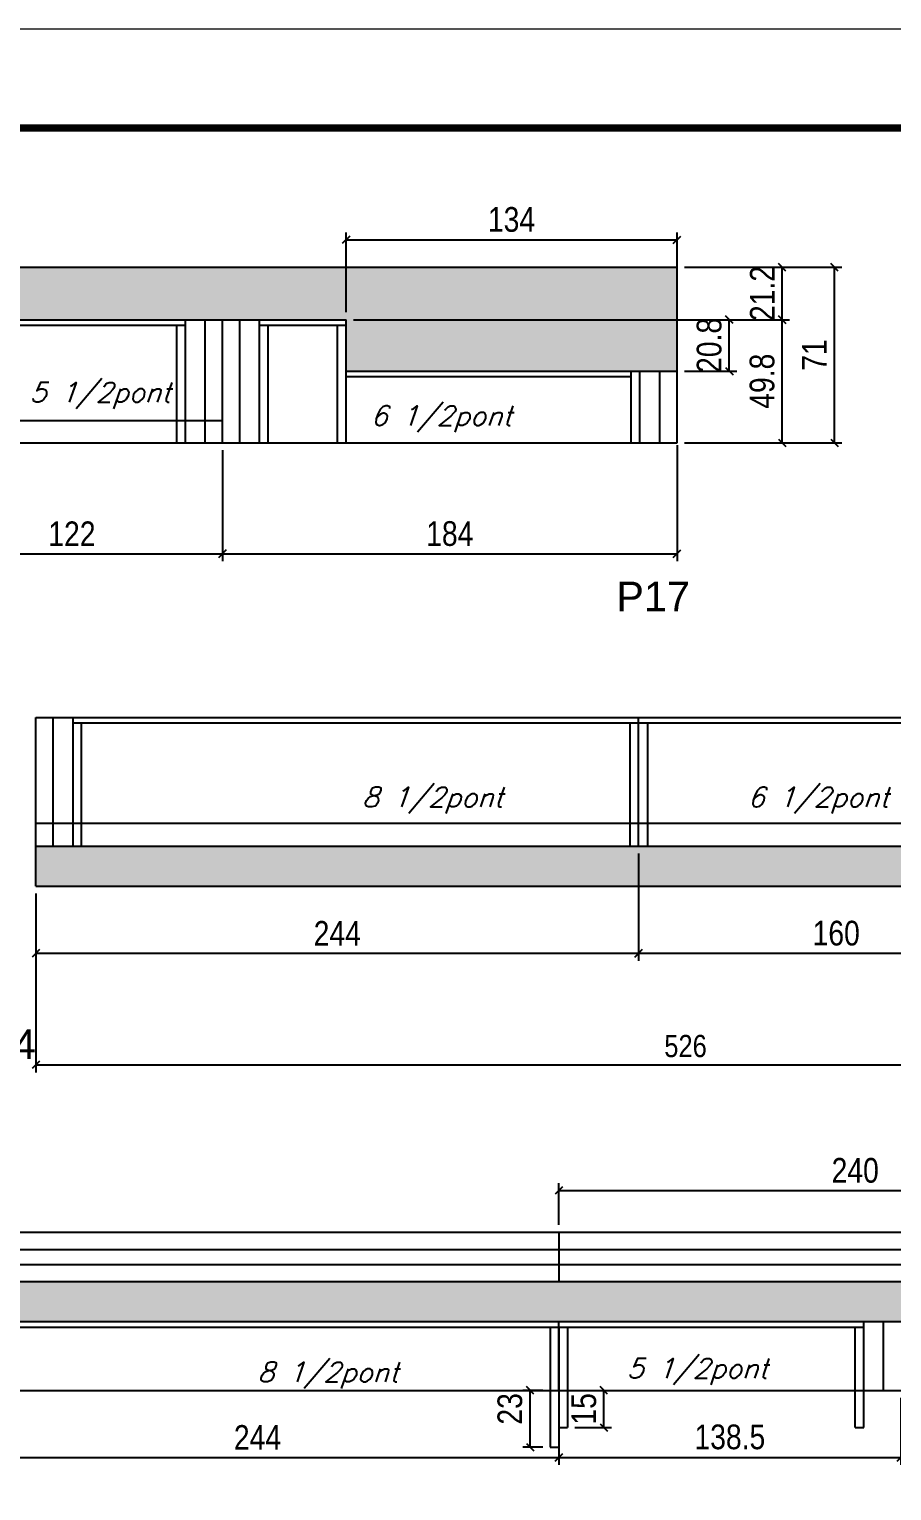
# Model space of a CAD drawing. Extents: x -21493 to -15213, y -12134 to 11887.
# Drawn here: x -17671 to -17322, y 7850 to 8442 of the extents above; entities that cross this region are included whole.
import ezdxf

# ---------------------------------------------------------------- set-up
doc = ezdxf.new("R2010")
doc.units = 0
doc.linetypes.add('DASHED', pattern=[0.75, 0.5, -0.25])
for name, color, linetype in [('5', 5, 'Continuous'), ('COTA', 241, 'Continuous'), ('Painéis', 200, 'Continuous'), ('SARR_2.2x7', 40, 'Continuous'), ('SARR_3.5x7', 81, 'Continuous'), ('texto', 7, 'Continuous')]:
    doc.layers.add(name, color=color, linetype=linetype)
doc.layers.add('Folhas', color=255, linetype='Continuous', lineweight=9)
doc.layers.add('SARRAFO DE PRESSAO', color=251, linetype='DASHED', lineweight=9)
doc.styles.add('COTA TECNICA', font='techl___.ttf', dxfattribs={"height": 10})
doc.styles.add('COTA TECNICA-50', font='techl___.ttf', dxfattribs={"height": 9})
doc.styles.add('Romans', font='romans.shx')
doc.styles.get("Standard").update_dxf_attribs({"font": 'arial.ttf'})
doc.dimstyles.new('COTA PAINEL-50', dxfattribs={"dimtxt": 9, "dimasz": 3, "dimexe": 3, "dimexo": 3, "dimgap": 3, "dimtad": 1, "dimdec": 1, "dimzin": 12, "dimdsep": 46, "dimtxsty": 'COTA TECNICA-50', "dimblk1": 'OBLIQUE', "dimblk2": 'OBLIQUE', "dimsah": 1, "dimcen": 0.9, "dimclrd": 4, "dimclre": 4, "dimclrt": 240, "dimadec": 1, "dimazin": 3, "dimtfac": 1, "dimtdec": 1, "dimtmove": 0, "dimatfit": 3, "dimfxl": 1, "dimtolj": 1, "dimtzin": 12, "dimarcsym": 0})
doc.dimstyles.new('PAINEL', dxfattribs={"dimtxt": 10, "dimasz": 3, "dimexe": 3, "dimexo": 3, "dimgap": 3, "dimtad": 1, "dimdec": 1, "dimzin": 12, "dimdsep": 46, "dimtxsty": 'COTA TECNICA', "dimblk1": 'OBLIQUE', "dimblk2": 'OBLIQUE', "dimsah": 1, "dimcen": 0.9, "dimclrd": 4, "dimclre": 4, "dimclrt": 240, "dimadec": 1, "dimazin": 3, "dimtfac": 1, "dimtdec": 1, "dimtmove": 0, "dimatfit": 3, "dimfxl": 1, "dimtolj": 1, "dimtzin": 12, "dimarcsym": 0})
pattern_1 = [(50, (-157018.6976, -20104.0678), (5.46554007, -0.47817257), [0.5715, -6.2865]), (355, (-157018.6976, -20104.068), (-1.05730264, 5.73170536), [0.4572, -5.02921753]), (100.4514447, (-157018.242, -20104.1076), (4.40823741, 5.25353256), [0.48570026, -5.34270734]), (46.1842, (-157018.6976, -20102.544), (8.13237123, -1.26126984), [0.85725, -9.42975]), (96.6355576, (-157018.02, -20102.649), (7.122124, 7.42278374), [0.7285507, -8.01406824]), (351.184151, (-157018.698, -20102.544), (7.122124, 7.42278374), [0.685799, -7.54379196]), (21, (-157017.9356, -20102.9248), (4.54843174, -3.06795595), [0.5715, -6.2865]), (326, (-157017.9356, -20102.925), (1.85406085, 5.52563898), [0.4572, -5.0292]), (71.451445, (-157017.5566, -20103.1804), (6.40249258, 2.45768307), [0.48570026, -5.34269813]), (37.5, (-157018.6976, -20104.0678), (0.092658098, 2.536651166), [0, -4.96824, 0, -5.1054, 0, -5.04825]), (7.5, (-157018.6976, -20104.0678), (2.004589875, 3.005417245), [0, -2.91084, 0, -4.85394, 0, -1.92405]), (327.5, (-157020.3969, -20104.0678), (4.067717855, -0.17186232), [0, -1.905, 0, -5.9436, 0, -7.8867]), (317.5, (-157021.159, -20104.0678), (4.44387544, 0.76279473), [0, -2.4765, 0, -3.94716, 0, -5.6007])]

# ---------------------------------------------------------------- blocks, each defined once
blk = doc.blocks.new('_Oblique')
at = {"color": 0, "linetype": 'ByBlock', "lineweight": -2}
blk.add_line((-0.5, -0.5), (0.5, 0.5), dxfattribs=at)
blk = doc.blocks.new('*D1544')
at = {"layer": 'COTA', "color": 4, "lineweight": -2, "ltscale": 25, "transparency": 16777216}
for p, q in [((-17540.02, 8323.95), (-17384.84, 8323.95)), ((-17387.84, 8303.15), (-17387.84, 8323.95)), ((-17406.02, 8303.15), (-17384.84, 8303.15))]:
    blk.add_line(p, q, dxfattribs=at)
at = {"layer": 'Defpoints', "color": 0, "ltscale": 25, "transparency": 16777216}
for p in [(-17543.02, 8323.95), (-17387.84, 8323.95), (-17409.02, 8303.15)]:
    blk.add_point(p, dxfattribs=at)
at = {"layer": 'COTA', "color": 4, "lineweight": -2, "ltscale": 25, "transparency": 16777216, "xscale": 3, "yscale": 3, "zscale": 3}
for p, rotation in [((-17387.84, 8323.95), 90), ((-17387.84, 8303.15), 270)]:
    blk.add_blockref('_Oblique', p, dxfattribs=dict(at, rotation=rotation))
at = {"layer": 'COTA', "color": 240, "ltscale": 25, "transparency": 16777216, "insert": (-17395.96, 8313.55), "char_height": 10, "attachment_point": 5, "rotation": 90, "style": 'COTA TECNICA'}
blk.add_mtext('\\A1;20.8', dxfattribs=at)
blk = doc.blocks.new('*D1545')
at = {"layer": 'COTA', "color": 4, "lineweight": -2, "ltscale": 25, "transparency": 16777216}
for p, q in [((-17406.02, 8345.15), (-17342.3, 8345.15)), ((-17345.3, 8274.15), (-17345.3, 8345.15)), ((-17406.02, 8274.15), (-17342.3, 8274.15))]:
    blk.add_line(p, q, dxfattribs=at)
at = {"layer": 'Defpoints', "color": 0, "ltscale": 25, "transparency": 16777216}
for p in [(-17409.02, 8345.15), (-17345.3, 8345.15), (-17409.02, 8274.15)]:
    blk.add_point(p, dxfattribs=at)
at = {"layer": 'COTA', "color": 4, "lineweight": -2, "ltscale": 25, "transparency": 16777216, "xscale": 3, "yscale": 3, "zscale": 3}
for p, rotation in [((-17345.3, 8345.15), 90), ((-17345.3, 8274.15), 270)]:
    blk.add_blockref('_Oblique', p, dxfattribs=dict(at, rotation=rotation))
at = {"layer": 'COTA', "color": 240, "ltscale": 25, "transparency": 16777216, "insert": (-17353.37, 8309.65), "char_height": 10, "attachment_point": 5, "rotation": 90, "style": 'COTA TECNICA'}
blk.add_mtext('\\A1;71', dxfattribs=at)
blk = doc.blocks.new('*D1546')
at = {"layer": 'COTA', "color": 4, "lineweight": -2, "ltscale": 25, "transparency": 16777216}
for p, q in [((-17543.02, 8326.95), (-17543.02, 8359.24)), ((-17409.02, 8327.15), (-17409.02, 8359.24)), ((-17543.02, 8356.24), (-17409.02, 8356.24))]:
    blk.add_line(p, q, dxfattribs=at)
at = {"layer": 'Defpoints', "color": 0, "ltscale": 25, "transparency": 16777216}
for p in [(-17409.02, 8356.24), (-17543.02, 8323.95), (-17409.02, 8324.15)]:
    blk.add_point(p, dxfattribs=at)
at = {"layer": 'COTA', "color": 4, "lineweight": -2, "ltscale": 25, "transparency": 16777216, "xscale": 3, "yscale": 3, "zscale": 3, "rotation": 180}
blk.add_blockref('_Oblique', (-17543.02, 8356.24), dxfattribs=at)
at = {"layer": 'COTA', "color": 4, "lineweight": -2, "ltscale": 25, "transparency": 16777216, "xscale": 3, "yscale": 3, "zscale": 3}
blk.add_blockref('_Oblique', (-17409.02, 8356.24), dxfattribs=at)
at = {"layer": 'COTA', "color": 240, "ltscale": 25, "transparency": 16777216, "insert": (-17476.02, 8364.46), "char_height": 10, "attachment_point": 5, "style": 'COTA TECNICA'}
blk.add_mtext('\\A1;134', dxfattribs=at)
blk = doc.blocks.new('*D1548')
at = {"layer": 'COTA', "color": 4, "lineweight": -2, "ltscale": 25, "transparency": 16777216}
for p, q in [((-17715, 8271.15), (-17715, 8226.24)), ((-17593, 8271.15), (-17593, 8226.24)), ((-17715, 8229.24), (-17593, 8229.24))]:
    blk.add_line(p, q, dxfattribs=at)
at = {"layer": 'Defpoints', "color": 0, "ltscale": 25, "transparency": 16777216}
for p in [(-17715, 8274.15), (-17593, 8274.15), (-17593, 8229.24)]:
    blk.add_point(p, dxfattribs=at)
at = {"layer": 'COTA', "color": 4, "lineweight": -2, "ltscale": 25, "transparency": 16777216, "xscale": 3, "yscale": 3, "zscale": 3, "rotation": 180}
blk.add_blockref('_Oblique', (-17715, 8229.24), dxfattribs=at)
at = {"layer": 'COTA', "color": 4, "lineweight": -2, "ltscale": 25, "transparency": 16777216, "xscale": 3, "yscale": 3, "zscale": 3}
blk.add_blockref('_Oblique', (-17593, 8229.24), dxfattribs=at)
at = {"layer": 'COTA', "color": 240, "ltscale": 25, "transparency": 16777216, "insert": (-17654, 8237.29), "char_height": 10, "attachment_point": 5, "style": 'COTA TECNICA'}
blk.add_mtext('\\A1;122', dxfattribs=at)
blk = doc.blocks.new('*D1549')
at = {"layer": 'COTA', "color": 4, "lineweight": -2, "ltscale": 25, "transparency": 16777216}
for p, q in [((-17593, 8271.15), (-17593, 8226.24)), ((-17409.02, 8273.15), (-17409.02, 8226.24)), ((-17593, 8229.24), (-17409.02, 8229.24))]:
    blk.add_line(p, q, dxfattribs=at)
at = {"layer": 'Defpoints', "color": 0, "ltscale": 25, "transparency": 16777216}
for p in [(-17409.02, 8276.15), (-17593, 8274.15), (-17409.02, 8229.24)]:
    blk.add_point(p, dxfattribs=at)
at = {"layer": 'COTA', "color": 4, "lineweight": -2, "ltscale": 25, "transparency": 16777216, "xscale": 3, "yscale": 3, "zscale": 3, "rotation": 180}
blk.add_blockref('_Oblique', (-17593, 8229.24), dxfattribs=at)
at = {"layer": 'COTA', "color": 4, "lineweight": -2, "ltscale": 25, "transparency": 16777216, "xscale": 3, "yscale": 3, "zscale": 3}
blk.add_blockref('_Oblique', (-17409.02, 8229.24), dxfattribs=at)
at = {"layer": 'COTA', "color": 240, "ltscale": 25, "transparency": 16777216, "insert": (-17501.01, 8237.33), "char_height": 10, "attachment_point": 5, "style": 'COTA TECNICA'}
blk.add_mtext('\\A1;184', dxfattribs=at)
blk = doc.blocks.new('*D1284')
at = {"layer": 'COTA', "color": 4, "lineweight": -2, "ltscale": 25, "transparency": 16777216}
for p, q in [((-17540.02, 8323.95), (-17363.43, 8323.95)), ((-17366.43, 8274.15), (-17366.43, 8323.95)), ((-17406.02, 8274.15), (-17363.43, 8274.15))]:
    blk.add_line(p, q, dxfattribs=at)
at = {"layer": 'Defpoints', "color": 0, "ltscale": 25, "transparency": 16777216}
for p in [(-17543.02, 8323.95), (-17366.43, 8323.95), (-17409.02, 8274.15)]:
    blk.add_point(p, dxfattribs=at)
at = {"layer": 'COTA', "color": 4, "lineweight": -2, "ltscale": 25, "transparency": 16777216, "xscale": 3, "yscale": 3, "zscale": 3}
for p, rotation in [((-17366.43, 8323.95), 90), ((-17366.43, 8274.15), 270)]:
    blk.add_blockref('_Oblique', p, dxfattribs=dict(at, rotation=rotation))
at = {"layer": 'COTA', "color": 240, "ltscale": 25, "transparency": 16777216, "insert": (-17374.54, 8299.05), "char_height": 10, "attachment_point": 5, "rotation": 90, "style": 'COTA TECNICA'}
blk.add_mtext('\\A1;49.8', dxfattribs=at)
blk = doc.blocks.new('*D1602')
at = {"layer": 'COTA', "color": 4, "lineweight": -2, "ltscale": 25, "transparency": 16777216}
for p, q in [((-17406.02, 8345.15), (-17363.43, 8345.15)), ((-17366.43, 8323.95), (-17366.43, 8345.15)), ((-17540.02, 8323.95), (-17363.43, 8323.95))]:
    blk.add_line(p, q, dxfattribs=at)
at = {"layer": 'Defpoints', "color": 0, "ltscale": 25, "transparency": 16777216}
for p in [(-17409.02, 8345.15), (-17366.43, 8345.15), (-17543.02, 8323.95)]:
    blk.add_point(p, dxfattribs=at)
at = {"layer": 'COTA', "color": 4, "lineweight": -2, "ltscale": 25, "transparency": 16777216, "xscale": 3, "yscale": 3, "zscale": 3}
for p, rotation in [((-17366.43, 8345.15), 90), ((-17366.43, 8323.95), 270)]:
    blk.add_blockref('_Oblique', p, dxfattribs=dict(at, rotation=rotation))
at = {"layer": 'COTA', "color": 240, "ltscale": 25, "transparency": 16777216, "insert": (-17374.49, 8334.55), "char_height": 10, "attachment_point": 5, "rotation": 90, "style": 'COTA TECNICA'}
blk.add_mtext('\\A1;21.2', dxfattribs=at)
blk = doc.blocks.new('*D1577')
at = {"layer": 'COTA', "color": 4, "lineweight": -2, "ltscale": 25, "transparency": 16777216}
for p, q in [((-17424.56, 8107.92), (-17424.56, 8064.5)), ((-17668.56, 8091.72), (-17668.56, 8064.5)), ((-17668.56, 8067.5), (-17424.56, 8067.5))]:
    blk.add_line(p, q, dxfattribs=at)
at = {"layer": 'Defpoints', "color": 0, "ltscale": 25, "transparency": 16777216}
for p in [(-17424.56, 8110.92), (-17668.56, 8094.72), (-17424.56, 8067.5)]:
    blk.add_point(p, dxfattribs=at)
at = {"layer": 'COTA', "color": 4, "lineweight": -2, "ltscale": 25, "transparency": 16777216, "xscale": 3, "yscale": 3, "zscale": 3, "rotation": 180}
blk.add_blockref('_Oblique', (-17668.56, 8067.5), dxfattribs=at)
at = {"layer": 'COTA', "color": 4, "lineweight": -2, "ltscale": 25, "transparency": 16777216, "xscale": 3, "yscale": 3, "zscale": 3}
blk.add_blockref('_Oblique', (-17424.56, 8067.5), dxfattribs=at)
at = {"layer": 'COTA', "color": 240, "ltscale": 25, "transparency": 16777216, "insert": (-17546.56, 8075.57), "char_height": 10, "attachment_point": 5, "style": 'COTA TECNICA'}
blk.add_mtext('\\A1;244', dxfattribs=at)
blk = doc.blocks.new('*D1580')
at = {"layer": 'COTA', "color": 4, "lineweight": -2, "ltscale": 25, "transparency": 16777216}
for p, q in [((-17424.56, 8107.92), (-17424.56, 8064.5)), ((-17264.56, 8107.92), (-17264.56, 8064.5)), ((-17424.56, 8067.5), (-17264.56, 8067.5))]:
    blk.add_line(p, q, dxfattribs=at)
at = {"layer": 'Defpoints', "color": 0, "ltscale": 25, "transparency": 16777216}
for p in [(-17424.56, 8110.92), (-17264.56, 8110.92), (-17264.56, 8067.5)]:
    blk.add_point(p, dxfattribs=at)
at = {"layer": 'COTA', "color": 4, "lineweight": -2, "ltscale": 25, "transparency": 16777216, "xscale": 3, "yscale": 3, "zscale": 3, "rotation": 180}
blk.add_blockref('_Oblique', (-17424.56, 8067.5), dxfattribs=at)
at = {"layer": 'COTA', "color": 4, "lineweight": -2, "ltscale": 25, "transparency": 16777216, "xscale": 3, "yscale": 3, "zscale": 3}
blk.add_blockref('_Oblique', (-17264.56, 8067.5), dxfattribs=at)
at = {"layer": 'COTA', "color": 240, "ltscale": 25, "transparency": 16777216, "insert": (-17344.56, 8075.6), "char_height": 10, "attachment_point": 5, "style": 'COTA TECNICA'}
blk.add_mtext('\\A1;160', dxfattribs=at)
blk = doc.blocks.new('*D1586')
at = {"layer": 'COTA', "color": 4, "lineweight": -2, "ltscale": 25, "transparency": 16777216}
for p, q in [((-17456.87, 7887.62), (-17456.87, 7860.48)), ((-17318.37, 7887.62), (-17318.37, 7860.48)), ((-17456.87, 7863.48), (-17318.37, 7863.48))]:
    blk.add_line(p, q, dxfattribs=at)
at = {"layer": 'Defpoints', "color": 0, "ltscale": 25, "transparency": 16777216}
for p in [(-17456.87, 7890.62), (-17318.37, 7890.62), (-17318.37, 7863.48)]:
    blk.add_point(p, dxfattribs=at)
at = {"layer": 'COTA', "color": 4, "lineweight": -2, "ltscale": 25, "transparency": 16777216, "xscale": 3, "yscale": 3, "zscale": 3, "rotation": 180}
blk.add_blockref('_Oblique', (-17456.87, 7863.48), dxfattribs=at)
at = {"layer": 'COTA', "color": 4, "lineweight": -2, "ltscale": 25, "transparency": 16777216, "xscale": 3, "yscale": 3, "zscale": 3}
blk.add_blockref('_Oblique', (-17318.37, 7863.48), dxfattribs=at)
at = {"layer": 'COTA', "color": 240, "ltscale": 25, "transparency": 16777216, "insert": (-17387.62, 7871.72), "char_height": 10, "attachment_point": 5, "style": 'COTA TECNICA'}
blk.add_mtext('\\A1;138.5', dxfattribs=at)
blk = doc.blocks.new('*D1591')
at = {"layer": 'COTA', "color": 4, "lineweight": -2, "ltscale": 25, "transparency": 16777216}
for p, q in [((-17700.87, 7887.62), (-17700.87, 7860.48)), ((-17456.87, 7887.62), (-17456.87, 7860.48)), ((-17700.87, 7863.48), (-17456.87, 7863.48))]:
    blk.add_line(p, q, dxfattribs=at)
at = {"layer": 'Defpoints', "color": 0, "ltscale": 25, "transparency": 16777216}
for p in [(-17700.87, 7890.62), (-17456.87, 7890.62), (-17456.87, 7863.48)]:
    blk.add_point(p, dxfattribs=at)
at = {"layer": 'COTA', "color": 4, "lineweight": -2, "ltscale": 25, "transparency": 16777216, "xscale": 3, "yscale": 3, "zscale": 3, "rotation": 180}
blk.add_blockref('_Oblique', (-17700.87, 7863.48), dxfattribs=at)
at = {"layer": 'COTA', "color": 4, "lineweight": -2, "ltscale": 25, "transparency": 16777216, "xscale": 3, "yscale": 3, "zscale": 3}
blk.add_blockref('_Oblique', (-17456.87, 7863.48), dxfattribs=at)
at = {"layer": 'COTA', "color": 240, "ltscale": 25, "transparency": 16777216, "insert": (-17578.87, 7871.55), "char_height": 10, "attachment_point": 5, "style": 'COTA TECNICA'}
blk.add_mtext('\\A1;244', dxfattribs=at)
blk = doc.blocks.new('*D1592')
at = {"layer": 'COTA', "color": 4, "lineweight": -2, "ltscale": 25, "transparency": 16777216}
for p, q in [((-17456.87, 7957.62), (-17456.87, 7974.5)), ((-17216.87, 7957.62), (-17216.87, 7974.5)), ((-17456.87, 7971.5), (-17216.87, 7971.5))]:
    blk.add_line(p, q, dxfattribs=at)
at = {"layer": 'Defpoints', "color": 0, "ltscale": 25, "transparency": 16777216}
for p in [(-17216.87, 7971.5), (-17456.87, 7954.62), (-17216.87, 7954.62)]:
    blk.add_point(p, dxfattribs=at)
at = {"layer": 'COTA', "color": 4, "lineweight": -2, "ltscale": 25, "transparency": 16777216, "xscale": 3, "yscale": 3, "zscale": 3, "rotation": 180}
blk.add_blockref('_Oblique', (-17456.87, 7971.5), dxfattribs=at)
at = {"layer": 'COTA', "color": 4, "lineweight": -2, "ltscale": 25, "transparency": 16777216, "xscale": 3, "yscale": 3, "zscale": 3}
blk.add_blockref('_Oblique', (-17216.87, 7971.5), dxfattribs=at)
at = {"layer": 'COTA', "color": 240, "ltscale": 25, "transparency": 16777216, "insert": (-17336.87, 7979.6), "char_height": 10, "attachment_point": 5, "style": 'COTA TECNICA'}
blk.add_mtext('\\A1;240', dxfattribs=at)
blk = doc.blocks.new('*D1533')
at = {"layer": 'COTA', "color": 4, "lineweight": -2, "ltscale": 25, "transparency": 16777216}
for p, q in [((-17463.37, 7890.62), (-17471.42, 7890.62)), ((-17468.42, 7867.62), (-17468.42, 7890.62)), ((-17463.37, 7867.62), (-17471.42, 7867.62))]:
    blk.add_line(p, q, dxfattribs=at)
at = {"layer": 'Defpoints', "color": 0, "ltscale": 25, "transparency": 16777216}
for p in [(-17468.42, 7890.62), (-17460.37, 7890.62), (-17460.37, 7867.62)]:
    blk.add_point(p, dxfattribs=at)
at = {"layer": 'COTA', "color": 4, "lineweight": -2, "ltscale": 25, "transparency": 16777216, "xscale": 3, "yscale": 3, "zscale": 3}
for p, rotation in [((-17468.42, 7890.62), 90), ((-17468.42, 7867.62), 270)]:
    blk.add_blockref('_Oblique', p, dxfattribs=dict(at, rotation=rotation))
at = {"layer": 'COTA', "color": 240, "ltscale": 25, "transparency": 16777216, "insert": (-17476.64, 7883.12), "char_height": 10, "attachment_point": 5, "rotation": 90, "style": 'COTA TECNICA'}
blk.add_mtext('\\A1;23', dxfattribs=at)
blk = doc.blocks.new('*D1534')
at = {"layer": 'COTA', "color": 4, "lineweight": -2, "ltscale": 25, "transparency": 16777216}
for p, q in [((-17450.35, 7890.62), (-17435.6, 7890.62)), ((-17438.6, 7875.62), (-17438.6, 7890.62)), ((-17450.35, 7875.62), (-17435.6, 7875.62))]:
    blk.add_line(p, q, dxfattribs=at)
at = {"layer": 'Defpoints', "color": 0, "ltscale": 25, "transparency": 16777216}
for p in [(-17453.35, 7890.62), (-17438.6, 7890.62), (-17453.35, 7875.62)]:
    blk.add_point(p, dxfattribs=at)
at = {"layer": 'COTA', "color": 4, "lineweight": -2, "ltscale": 25, "transparency": 16777216, "xscale": 3, "yscale": 3, "zscale": 3}
for p, rotation in [((-17438.6, 7890.62), 90), ((-17438.6, 7875.62), 270)]:
    blk.add_blockref('_Oblique', p, dxfattribs=dict(at, rotation=rotation))
at = {"layer": 'COTA', "color": 240, "ltscale": 25, "transparency": 16777216, "insert": (-17446.71, 7883.12), "char_height": 10, "attachment_point": 5, "rotation": 90, "style": 'COTA TECNICA'}
blk.add_mtext('\\A1;15', dxfattribs=at)
blk = doc.blocks.new('9999999999')
at = {"layer": 'Folhas'}
blk.add_lwpolyline([(98138.98, 34190.21), (99623.98, 34190.21), (99623.98, 35240.21), (98138.98, 35240.21)], close=True, dxfattribs=at)
at = {"layer": 'Folhas', "color": 30, "const_width": 3}
blk.add_lwpolyline([(98213.98, 34230.21), (99583.98, 34230.21), (99583.98, 35200.21), (98213.98, 35200.21)], close=True, dxfattribs=at)
blk = doc.blocks.new('*D1866')
at = {"layer": 'COTA', "color": 4, "lineweight": -2, "transparency": 16777216}
for p, q in [((-17668.56, 8091.72), (-17668.56, 8019.32)), ((-17142.56, 8091.72), (-17142.56, 8019.32)), ((-17668.56, 8022.32), (-17142.56, 8022.32))]:
    blk.add_line(p, q, dxfattribs=at)
at = {"layer": 'Defpoints', "color": 0, "transparency": 16777216}
for p in [(-17668.56, 8094.72), (-17142.56, 8094.72), (-17142.56, 8022.32)]:
    blk.add_point(p, dxfattribs=at)
at = {"layer": 'COTA', "color": 4, "lineweight": -2, "transparency": 16777216, "xscale": 3, "yscale": 3, "zscale": 3, "rotation": 180}
blk.add_blockref('_Oblique', (-17668.56, 8022.32), dxfattribs=at)
at = {"layer": 'COTA', "color": 4, "lineweight": -2, "transparency": 16777216, "xscale": 3, "yscale": 3, "zscale": 3}
blk.add_blockref('_Oblique', (-17142.56, 8022.32), dxfattribs=at)
at = {"layer": 'COTA', "color": 240, "transparency": 16777216, "insert": (-17405.56, 8029.92), "char_height": 9, "attachment_point": 5, "style": 'COTA TECNICA-50'}
blk.add_mtext('\\A1;526', dxfattribs=at)

msp = doc.modelspace()

# ---------------------------------------------------------------- hatches: boundary and pattern name
at = {"layer": 'COTA', "linetype": 'ByBlock'}
h = msp.add_hatch(dxfattribs=at)
h.set_pattern_fill('AR-CONC', color=256, scale=0.03)
h.set_pattern_definition(pattern_1)
h.paths.add_polyline_path([(-17543.02, 8323.95), (-17543.02, 8303.15), (-17409.02, 8303.15), (-17409.02, 8345.15), (-18119, 8345.15), (-18119, 8323.95)])
h = msp.add_hatch(dxfattribs=at)
h.set_pattern_fill('AR-CONC', color=256, scale=0.03)
h.set_pattern_definition([(50, (-157018.6976, -20301.392), (5.46554007, -0.47817257), [0.5715, -6.2865]), (355, (-157018.6976, -20301.392), (-1.05730264, 5.73170536), [0.4572, -5.02921753]), (100.4514447, (-157018.242, -20301.4316), (4.40823741, 5.25353256), [0.48570026, -5.34270734]), (46.1842, (-157018.6976, -20299.868), (8.13237123, -1.26126984), [0.85725, -9.42975]), (96.6355576, (-157018.02, -20299.973), (7.122124, 7.42278374), [0.7285507, -8.01406824]), (351.184151, (-157018.698, -20299.868), (7.122124, 7.42278374), [0.685799, -7.54379196]), (21, (-157017.9356, -20300.249), (4.54843174, -3.06795595), [0.5715, -6.2865]), (326, (-157017.9356, -20300.249), (1.85406085, 5.52563898), [0.4572, -5.0292]), (71.451445, (-157017.5566, -20300.5045), (6.40249258, 2.45768307), [0.48570026, -5.34269813]), (37.5, (-157018.6976, -20301.3918), (0.092658098, 2.536651166), [0, -4.96824, 0, -5.1054, 0, -5.04825]), (7.5, (-157018.6976, -20301.3918), (2.004589875, 3.005417245), [0, -2.91084, 0, -4.85394, 0, -1.92405]), (327.5, (-157020.3969, -20301.3918), (4.067717855, -0.17186232), [0, -1.905, 0, -5.9436, 0, -7.8867]), (317.5, (-157021.159, -20301.3918), (4.44387544, 0.76279473), [0, -2.4765, 0, -3.94716, 0, -5.6007])])
h.paths.add_polyline_path([(-17142.56, 8094.72), (-17142.56, 8110.92), (-17668.56, 8110.92), (-17668.56, 8094.72)])
h = msp.add_hatch(dxfattribs=at)
h.set_pattern_fill('AR-CONC', color=256, scale=0.03)
h.set_pattern_definition(pattern_1)
h.paths.add_polyline_path([(-17700.87, 7986.62), (-17741.17, 7986.62), (-17741.17, 7934.62), (-18123.13, 7934.62), (-18123.13, 7918.42), (-17700.87, 7918.42), (-17318.37, 7918.42), (-17318.37, 7890.62), (-17288.37, 7890.62), (-17288.37, 7918.42), (-17216.87, 7918.42), (-17216.87, 7934.62), (-17700.87, 7934.62), (-17700.87, 7954.62)])

# ---------------------------------------------------------------- linework, layer by layer
for p, q in [((-18119, 8345.15), (-17409.02, 8345.15)), ((-17409.02, 8303.15), (-17409.02, 8345.15)), ((-17668.56, 8094.72), (-17668.56, 8110.92)), ((-17668.56, 8094.72), (-17142.56, 8094.72))]:
    msp.add_line(p, q, dxfattribs=at)
at = {"layer": 'Painéis'}
for p, q in [((-18119, 8323.95), (-17543.02, 8323.95)), ((-18119, 8283.15), (-17593, 8283.15)), ((-17668.56, 8162.92), (-17354.08, 8162.92)), ((-17668.56, 8120.12), (-17142.56, 8120.12)), ((-17668.56, 8110.92), (-17142.56, 8110.92))]:
    msp.add_line(p, q, dxfattribs=at)
at = {"layer": 'Painéis', "ltscale": 25}
for p, q in [((-17593, 8274.15), (-17593, 8323.95)), ((-17543.02, 8303.15), (-17543.02, 8323.95)), ((-17543.02, 8303.15), (-17409.02, 8303.15)), ((-17409.02, 8274.15), (-17409.02, 8303.15)), ((-17790.5, 8274.15), (-17409.02, 8274.15)), ((-17668.56, 8110.92), (-17668.56, 8162.92)), ((-17424.56, 8110.92), (-17424.56, 8162.92)), ((-17354.08, 8162.92), (-17142.56, 8162.92)), ((-17700.87, 7954.62), (-17216.87, 7954.62)), ((-17469.87, 7954.62), (-17469.87, 7954.62)), ((-17456.87, 7954.62), (-17456.87, 7934.62)), ((-17447.87, 7954.62), (-17447.87, 7954.62)), ((-17700.87, 7934.62), (-17216.87, 7934.62)), ((-17700.87, 7918.42), (-17318.37, 7918.42)), ((-17456.87, 7890.62), (-17456.87, 7918.42)), ((-17700.87, 7890.62), (-17318.37, 7890.62))]:
    msp.add_line(p, q, dxfattribs=at)
at = {"layer": 'SARR_2.2x7', "linetype": 'Continuous'}
for p, q in [((-17600, 8274.15), (-17600, 8323.95)), ((-17586, 8274.15), (-17586, 8323.95)), ((-17715, 8321.75), (-17608, 8321.75)), ((-17578, 8321.75), (-17543.02, 8321.75)), ((-17543.02, 8300.95), (-17427.52, 8300.95)), ((-17416.02, 8274.15), (-17416.02, 8303.15)), ((-17661.56, 8110.92), (-17661.56, 8162.92)), ((-17653.56, 8160.72), (-17424.56, 8160.72)), ((-17424.56, 8160.72), (-17264.56, 8160.72)), ((-17693.87, 7947.62), (-17456.87, 7947.62)), ((-17456.87, 7947.62), (-17223.87, 7947.62)), ((-17693.87, 7941.62), (-17456.87, 7941.62)), ((-17456.87, 7941.62), (-17223.87, 7941.62)), ((-17685.87, 7916.22), (-17456.87, 7916.22)), ((-17456.87, 7916.22), (-17333.37, 7916.22)), ((-17325.37, 7890.62), (-17325.37, 7918.42))]:
    msp.add_line(p, q, dxfattribs=at)
at = {"layer": 'SARR_3.5x7'}
for p, q in [((-17608, 8274.15), (-17608, 8323.95)), ((-17578, 8274.15), (-17578, 8323.95)), ((-17611.5, 8274.15), (-17611.5, 8321.75)), ((-17574.5, 8274.15), (-17574.5, 8321.75)), ((-17546.52, 8274.15), (-17546.52, 8321.75)), ((-17543.02, 8274.15), (-17543.02, 8321.75)), ((-17427.52, 8274.15), (-17427.52, 8303.15)), ((-17424.02, 8274.15), (-17424.02, 8303.15)), ((-17653.56, 8110.92), (-17653.56, 8162.92)), ((-17650.06, 8110.92), (-17650.06, 8160.72)), ((-17428.06, 8160.72), (-17428.06, 8110.92)), ((-17421.03, 8160.72), (-17421.03, 8110.92)), ((-17460.37, 7916.22), (-17460.37, 7867.62)), ((-17456.87, 7916.22), (-17456.87, 7867.62)), ((-17453.35, 7916.22), (-17453.35, 7875.62)), ((-17336.87, 7875.62), (-17336.87, 7916.22)), ((-17333.37, 7875.62), (-17333.37, 7918.42)), ((-17456.87, 7875.62), (-17453.35, 7875.62)), ((-17336.87, 7875.62), (-17333.37, 7875.62)), ((-17460.37, 7867.62), (-17456.87, 7867.62))]:
    msp.add_line(p, q, dxfattribs=at)

# ---------------------------------------------------------------- block references
at = {"layer": 'SARRAFO DE PRESSAO', "color": 6, "linetype": 'ByBlock'}
msp.add_blockref('9999999999', (-116448.89, -26798.7), dxfattribs=at)

# ---------------------------------------------------------------- texts
at = {"layer": '5', "linetype": 'Continuous'}
for s, p in [('P17', (-17433.61, 8205.91)), ('V544', (-17707.68, 8024.7))]:
    msp.add_text(s, height=12, rotation=0.00004, dxfattribs=at).set_placement(p)
at = {"layer": 'texto', "color": 2, "char_height": 8, "attachment_point": 5, "style": 'Romans'}
for s, insert in [('{\\Q19;\\C256;5 1/2pont}', (-17642.57, 8293.25)), ('{\\Q19;\\C256;6 1/2pont}', (-17504.45, 8283.77)), ('{\\Q19;\\C256;8 1/2pont}', (-17508, 8129.4)), ('{\\Q19;\\C256;6 1/2pont}', (-17351.82, 8129.4)), ('{\\Q19;\\C256;8 1/2pont}', (-17550.35, 7896.7)), ('{\\Q19;\\C256;5 1/2pont}', (-17400.81, 7898.24))]:
    msp.add_mtext(s, dxfattribs=dict(at, insert=insert))

# ---------------------------------------------------------------- dimensions: what is measured, and where the dimension line sits
at = {"layer": 'COTA', "ltscale": 25}
for base, p1, p2, picture, middle in [((-17409.02, 8356.24), (-17543.02, 8323.95), (-17409.02, 8324.15), '*D1546', (-17476.02, 8364.46)), ((-17424.56, 8067.5), (-17668.56, 8094.72), (-17424.56, 8110.92), '*D1577', (-17546.56, 8075.57)), ((-17264.56, 8067.5), (-17424.56, 8110.92), (-17264.56, 8110.92), '*D1580', (-17344.56, 8075.6)), ((-17216.87, 7971.5), (-17456.87, 7954.62), (-17216.87, 7954.62), '*D1592', (-17336.87, 7979.6)), ((-17456.87, 7863.48), (-17700.87, 7890.62), (-17456.87, 7890.62), '*D1591', (-17578.87, 7871.55))]:
    dim = msp.add_linear_dim(base=base, p1=p1, p2=p2, dimstyle='PAINEL', dxfattribs=at)
    dim.commit()
    dim.dimension.update_dxf_attribs({"geometry": picture, "text_midpoint": middle})
dim = msp.add_linear_dim(base=(-17366.43, 8345.15), p1=(-17543.02, 8323.95), p2=(-17409.02, 8345.15), angle=90, dimstyle='PAINEL', override={"dimtmove": 1}, dxfattribs=at)
dim.commit()
dim.dimension.update_dxf_attribs({"geometry": '*D1602', "text_midpoint": (-17366.43, 8334.55), "dimtype": 160})
for base, p2, picture, middle in [((-17345.3, 8345.15), (-17409.02, 8345.15), '*D1545', (-17353.37, 8309.65)), ((-17366.43, 8323.95), (-17543.02, 8323.95), '*D1284', (-17374.54, 8299.05))]:
    dim = msp.add_linear_dim(base=base, p1=(-17409.02, 8274.15), p2=p2, angle=90, dimstyle='PAINEL', dxfattribs=at)
    dim.commit()
    dim.dimension.update_dxf_attribs({"geometry": picture, "text_midpoint": middle})
for base, p1, p2, picture, middle in [((-17387.84, 8323.95), (-17409.02, 8303.15), (-17543.02, 8323.95), '*D1544', (-17387.84, 8313.55)), ((-17468.42, 7890.62), (-17460.37, 7867.62), (-17460.37, 7890.62), '*D1533', (-17468.42, 7883.12)), ((-17438.6, 7890.62), (-17453.35, 7875.62), (-17453.35, 7890.62), '*D1534', (-17438.6, 7883.12))]:
    dim = msp.add_linear_dim(base=base, p1=p1, p2=p2, angle=90, dimstyle='PAINEL', dxfattribs=at)
    dim.commit()
    dim.dimension.update_dxf_attribs({"geometry": picture, "text_midpoint": middle, "dimtype": 160})
for base, p1, p2, picture, middle in [((-17409.02, 8229.24), (-17593, 8274.15), (-17409.02, 8276.15), '*D1549', (-17501.01, 8237.33)), ((-17593, 8229.24), (-17715, 8274.15), (-17593, 8274.15), '*D1548', (-17654, 8237.29)), ((-17318.37, 7863.48), (-17456.87, 7890.62), (-17318.37, 7890.62), '*D1586', (-17387.62, 7871.72))]:
    dim = msp.add_linear_dim(base=base, p1=p1, p2=p2, dimstyle='PAINEL', override={"dimtmove": 1}, dxfattribs=at)
    dim.commit()
    dim.dimension.update_dxf_attribs({"geometry": picture, "text_midpoint": middle})
at = {"layer": 'COTA'}
dim = msp.add_linear_dim(base=(-17142.56, 8022.32), p1=(-17668.56, 8094.72), p2=(-17142.56, 8094.72), dimstyle='COTA PAINEL-50', dxfattribs=at)
dim.commit()
dim.dimension.update_dxf_attribs({"geometry": '*D1866', "text_midpoint": (-17405.56, 8029.92)})

doc.saveas('drawing.dxf')
